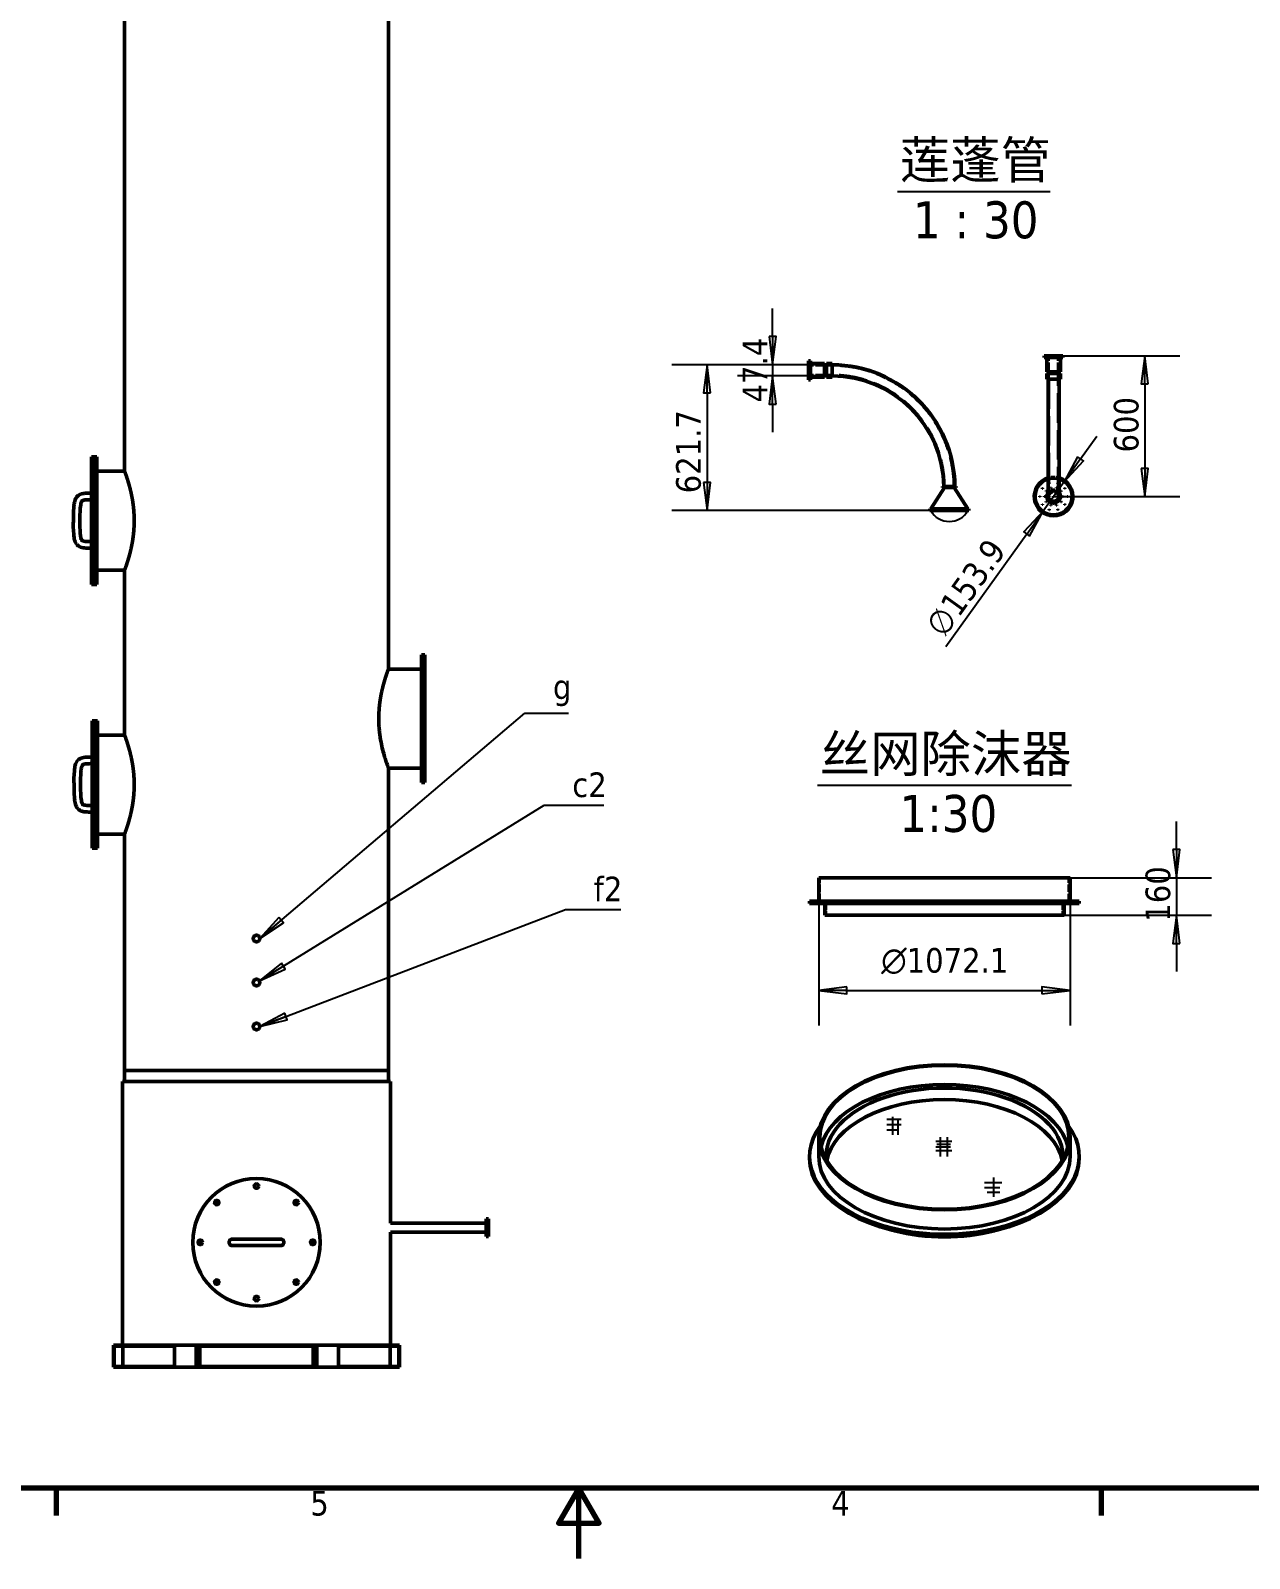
# Model space of a CAD drawing. Header units: millimetres. Extents: x 0 to 19008, y 0 to 13560.
# Drawn here: x 7011 to 12555, y 0 to 6948 of the extents above; entities that cross this region are included whole.
import ezdxf

# ---------------------------------------------------------------- set-up
doc = ezdxf.new("R2010")
doc.units = ezdxf.units.MM
doc.header["$LTSCALE"] = 32
doc.linetypes.add('DASHED', pattern=[0.2067, 0.1654, -0.0413])
for name, color, linetype, lineweight in [('可见 (ISO)', 7, 'Continuous', 50), ('图框 (ISO)', 7, 'Continuous', 70), ('尺寸 (ISO)', 7, 'Continuous', 25), ('符号 (ISO)', 7, 'Continuous', 25), ('草图几何图元 (ISO)', 7, 'Continuous', 25), ('隐藏 (ISO)', 7, 'DASHED', 35)]:
    doc.layers.add(name, color=color, linetype=linetype, lineweight=lineweight)
doc.styles.add('标签文本 (ISO)', font='TAHOMA.TTF')
doc.styles.add('注释文本 (ISO)', font='TAHOMA.TTF')
doc.dimstyles.new('默认 (GB)', dxfattribs={"dimscale": 32, "dimtxt": 3.5, "dimasz": 4, "dimexe": 5, "dimexo": 0, "dimgap": 0.75, "dimtad": 1, "dimrnd": 1e-08, "dimdsep": 46, "dimtxsty": '注释文本 (ISO)', "dimblk": 'Filled-1', "dimcen": 0.09, "dimdle": 10, "dimclrd": 256, "dimclre": 256, "dimclrt": 256, "dimaunit": 1, "dimadec": 3, "dimazin": 2, "dimtfac": 1, "dimtmove": 0, "dimatfit": 3, "dimldrblk": 'Filled-1', "dimfxl": 1, "dimtolj": 1, "dimtzin": 0, "dimlwd": -1, "dimlwe": -1, "dimarcsym": 0})
doc.dimstyles.new('默认 - 类型 1 (GB)$7', dxfattribs={"dimscale": 32, "dimtxt": 3.5, "dimasz": 4, "dimexe": 5, "dimexo": 0, "dimgap": 0.75, "dimtad": 1, "dimrnd": 1e-08, "dimdsep": 46, "dimtxsty": '注释文本 (ISO)', "dimblk": 'Filled-1', "dimcen": 0.09, "dimdle": 10, "dimclrd": 256, "dimclre": 256, "dimclrt": 256, "dimaunit": 1, "dimadec": 3, "dimazin": 2, "dimtfac": 1, "dimtmove": 0, "dimatfit": 3, "dimldrblk": 'Filled-1', "dimfxl": 1, "dimtolj": 1, "dimtzin": 0, "dimlwd": -1, "dimlwe": -1, "dimarcsym": 0})

# ---------------------------------------------------------------- blocks, each defined once
blk = doc.blocks.new('图框 默认图框')
at = {"layer": '图框 (ISO)'}
for p, q in [((222.75, 10), (222.75, 6.1)), ((371.25, 10), (371.25, 6.1))]:
    blk.add_line(p, q, dxfattribs=at)
at = {"layer": '图框 (ISO)', "flags": 128}
for points in [[(10, 10), (10, 410), (584, 410), (584, 10), (10, 10)], [(297, 0), (297, 10), (294.11, 5), (299.89, 5), (297, 10)]]:
    blk.add_lwpolyline(points, dxfattribs=at)
at = {"layer": '图框 (ISO)', "char_height": 3.5, "attachment_point": 7, "style": '注释文本 (ISO)'}
for s, insert in [('5', (258.85, 6.03)), ('4', (332.9, 6.1))]:
    blk.add_mtext(s, dxfattribs=dict(at, insert=insert))
blk = doc.blocks.new('Filled-1')
at = {"color": 0}
for p, q in [((0, 0), (-1, 0.125)), ((-1, 0.125), (-1, -0.125)), ((-1, 0), (0, 0)), ((-1, -0.125), (0, 0))]:
    blk.add_line(p, q, dxfattribs=at)
at = {"color": 0, "flags": 128}
blk.add_lwpolyline([(-1, -0.125), (0, 0), (-1, 0.125), (-1, -0.125)], dxfattribs=at)
at = {"color": 0}
blk.add_solid([(-1, -0.125), (0, 0), (-1, 0.125), (-1, -0.125)], dxfattribs=at)
blk = doc.blocks.new('*D30')
at = {"layer": 'Defpoints', "color": 0, "transparency": 16777216}
for p in [(10622.6, 5428.1), (10385.8, 5377.5), (10622.6, 5377.5)]:
    blk.add_point(p, dxfattribs=at)
at = {"layer": '尺寸 (ISO)', "transparency": 16777216}
for p, q in [((10385.8, 5556.1), (10385.8, 5684.1)), ((10622.6, 5428.1), (10225.8, 5428.1)), ((10385.8, 5428.1), (10385.8, 5377.5)), ((10622.6, 5377.5), (10225.8, 5377.5)), ((10385.8, 5249.5), (10385.8, 5121.5))]:
    blk.add_line(p, q, dxfattribs=at)
at = {"layer": '尺寸 (ISO)', "transparency": 16777216, "xscale": 128, "yscale": 128, "zscale": 128}
for p, rotation in [((10385.8, 5428.1), 270), ((10385.8, 5377.5), 90)]:
    blk.add_blockref('Filled-1', p, dxfattribs=dict(at, rotation=rotation))
at = {"layer": '尺寸 (ISO)', "transparency": 16777216, "insert": (10249.8, 5256.8), "char_height": 112, "attachment_point": 1, "rotation": 90, "style": '注释文本 (ISO)'}
blk.add_mtext('\\A1;47.4', dxfattribs=at)
blk = doc.blocks.new('*D31')
at = {"layer": 'Defpoints', "color": 0, "transparency": 16777216}
for p in [(10622.6, 5428.1), (10087.7, 4764.9), (11102, 4764.9)]:
    blk.add_point(p, dxfattribs=at)
at = {"layer": '尺寸 (ISO)', "transparency": 16777216}
for p, q in [((10622.6, 5428.1), (9927.7, 5428.1)), ((10087.7, 5300.1), (10087.7, 4892.9)), ((11102, 4764.9), (9927.7, 4764.9))]:
    blk.add_line(p, q, dxfattribs=at)
at = {"layer": '尺寸 (ISO)', "transparency": 16777216, "xscale": 128, "yscale": 128, "zscale": 128}
for p, rotation in [((10087.7, 5428.1), 90), ((10087.7, 4764.9), 270)]:
    blk.add_blockref('Filled-1', p, dxfattribs=dict(at, rotation=rotation))
at = {"layer": '尺寸 (ISO)', "transparency": 16777216, "insert": (9947.1, 4843.6), "char_height": 112, "attachment_point": 1, "rotation": 90, "style": '注释文本 (ISO)'}
blk.add_mtext('\\A1;621.7', dxfattribs=at)
blk = doc.blocks.new('*D32')
at = {"layer": 'Defpoints', "color": 0, "transparency": 16777216}
for p in [(11712, 4896), (11616.4, 4762.5)]:
    blk.add_point(p, dxfattribs=at)
at = {"layer": '尺寸 (ISO)', "transparency": 16777216}
for p, q in [((11786.5, 5000), (11861, 5104.1)), ((11712, 4896), (11616.4, 4762.5)), ((11541.9, 4658.4), (11174.6, 4145.4))]:
    blk.add_line(p, q, dxfattribs=at)
at = {"layer": '尺寸 (ISO)', "transparency": 16777216, "xscale": 128, "yscale": 128, "zscale": 128}
for p, rotation in [((11712, 4896), 234.3976480077979), ((11616.4, 4762.5), 54.39764800779791)]:
    blk.add_blockref('Filled-1', p, dxfattribs=dict(at, rotation=rotation))
at = {"layer": '尺寸 (ISO)', "transparency": 16777216, "insert": (11074.2, 4246.8), "char_height": 112, "attachment_point": 1, "rotation": 54.39765, "style": '注释文本 (ISO)'}
blk.add_mtext('\\A1;∅153.9', dxfattribs=at)
blk = doc.blocks.new('*D33')
at = {"layer": 'Defpoints', "color": 0, "transparency": 16777216}
for p in [(11706.9, 5469.2), (11664.2, 4829.2), (12078.8, 4829.2)]:
    blk.add_point(p, dxfattribs=at)
at = {"layer": '尺寸 (ISO)', "transparency": 16777216}
for p, q in [((11706.9, 5469.2), (12238.8, 5469.2)), ((12078.8, 5341.2), (12078.8, 4957.2)), ((11664.2, 4829.2), (12238.8, 4829.2))]:
    blk.add_line(p, q, dxfattribs=at)
at = {"layer": '尺寸 (ISO)', "transparency": 16777216, "xscale": 128, "yscale": 128, "zscale": 128}
for p, rotation in [((12078.8, 5469.2), 90), ((12078.8, 4829.2), 270)]:
    blk.add_blockref('Filled-1', p, dxfattribs=dict(at, rotation=rotation))
at = {"layer": '尺寸 (ISO)', "transparency": 16777216, "insert": (11938.2, 5029.4), "char_height": 112, "attachment_point": 1, "rotation": 90, "style": '注释文本 (ISO)'}
blk.add_mtext('\\A1;600', dxfattribs=at)
blk = doc.blocks.new('*D34')
at = {"layer": 'Defpoints', "color": 0, "transparency": 16777216}
for p in [(10595.9, 3095.4), (11739.4, 3095.4), (11739.4, 2583.4)]:
    blk.add_point(p, dxfattribs=at)
at = {"layer": '尺寸 (ISO)', "transparency": 16777216}
for p, q in [((10595.9, 3095.4), (10595.9, 2423.4)), ((11739.4, 3095.4), (11739.4, 2423.4)), ((10723.9, 2583.4), (11611.4, 2583.4))]:
    blk.add_line(p, q, dxfattribs=at)
at = {"layer": '尺寸 (ISO)', "transparency": 16777216, "xscale": 128, "yscale": 128, "zscale": 128, "rotation": 180}
blk.add_blockref('Filled-1', (10595.9, 2583.4), dxfattribs=at)
at = {"layer": '尺寸 (ISO)', "transparency": 16777216, "xscale": 128, "yscale": 128, "zscale": 128}
blk.add_blockref('Filled-1', (11739.4, 2583.4), dxfattribs=at)
at = {"layer": '尺寸 (ISO)', "transparency": 16777216, "insert": (10879.9, 2775.9), "char_height": 112, "attachment_point": 1, "style": '注释文本 (ISO)'}
blk.add_mtext('\\A1;{\\fAIGDT|b0|i0;\\H112.0000;\\ln}\\fTahoma|b0|i0;\\H112.0000;1072.1', dxfattribs=at)
blk = doc.blocks.new('*D35')
at = {"layer": 'Defpoints', "color": 0, "transparency": 16777216}
for p in [(11739.4, 3095.4), (11711.7, 2924.7), (12223, 2924.7)]:
    blk.add_point(p, dxfattribs=at)
at = {"layer": '尺寸 (ISO)', "transparency": 16777216}
for p, q in [((12223, 3223.4), (12223, 3351.4)), ((11739.4, 3095.4), (12383, 3095.4)), ((12223, 3095.4), (12223, 2924.7)), ((11711.7, 2924.7), (12383, 2924.7)), ((12223, 2796.7), (12223, 2668.7))]:
    blk.add_line(p, q, dxfattribs=at)
at = {"layer": '尺寸 (ISO)', "transparency": 16777216, "xscale": 128, "yscale": 128, "zscale": 128}
for p, rotation in [((12223, 3095.4), 270), ((12223, 2924.7), 90)]:
    blk.add_blockref('Filled-1', p, dxfattribs=dict(at, rotation=rotation))
at = {"layer": '尺寸 (ISO)', "transparency": 16777216, "insert": (12082.4, 2895.5), "char_height": 112, "attachment_point": 1, "rotation": 90, "style": '注释文本 (ISO)'}
blk.add_mtext('\\A1;160', dxfattribs=at)

msp = doc.modelspace()

# ---------------------------------------------------------------- linework, layer by layer
at = {"layer": '可见 (ISO)'}
for p, q in [((8638.4967, 11095.5543), (8638.4967, 4044.2543)), ((7438.4967, 10284.2543), (7438.4967, 4944.2543)), ((10550.026, 5360.1452), (10550.026, 5445.4785)), ((10550.026, 5445.4785), (10558.5594, 5445.4785)), ((10558.5594, 5360.1452), (10558.5594, 5445.4785)), ((10622.5594, 5433.7452), (10558.5594, 5433.7452)), ((10622.5594, 5371.8785), (10622.5594, 5433.7452)), ((10631.0927, 5428.0919), (10622.5594, 5428.0919)), ((10631.0927, 5433.7452), (10631.0927, 5371.8785)), ((10656.6927, 5433.7452), (10631.0927, 5433.7452)), ((10656.6927, 5371.8785), (10656.6927, 5433.7452)), ((11621.5339, 5469.2119), (11706.8673, 5469.2119)), ((11621.5339, 5469.2119), (11621.5339, 5460.6785)), ((11621.5339, 5460.6785), (11706.8673, 5460.6785)), ((11633.2673, 5396.6785), (11633.2673, 5460.6785)), ((11695.1339, 5396.6785), (11695.1339, 5460.6785)), ((11706.8673, 5469.2119), (11706.8673, 5460.6785)), ((10550.026, 5360.1452), (10558.5594, 5360.1452)), ((10622.5594, 5371.8785), (10558.5594, 5371.8785)), ((10631.0927, 5377.5319), (10622.5594, 5377.5319)), ((10656.6927, 5371.8785), (10631.0927, 5371.8785)), ((11633.2673, 5396.6785), (11695.1339, 5396.6785)), ((11695.1339, 5388.1452), (11633.2673, 5388.1452)), ((11633.2673, 5362.5452), (11633.2673, 5388.1452)), ((11633.2673, 5362.5452), (11695.1339, 5362.5452)), ((11638.9206, 5388.1452), (11638.9206, 5396.6785)), ((11638.9206, 5362.5452), (11638.9206, 4829.2385)), ((11689.4806, 5388.1452), (11689.4806, 5396.6785)), ((11689.4806, 4829.2385), (11689.4806, 5362.5452)), ((11695.1339, 5362.5452), (11695.1339, 5388.1452)), ((7287.3859, 5009.2543), (7287.3859, 4429.2543)), ((7297.3859, 5009.2543), (7287.3859, 5009.2543)), ((7297.3859, 4429.2543), (7297.3859, 5009.2543)), ((7297.3859, 4429.2543), (7297.3859, 5009.2543)), ((7297.3859, 5009.2543), (7312.3859, 5009.2543)), ((7312.3859, 4429.2543), (7312.3859, 5009.2543)), ((7438.4967, 4944.2543), (7312.3859, 4944.2543)), ((11168.6927, 4869.4785), (11105.9727, 4773.4785)), ((11220.9594, 4874.8119), (11159.0927, 4874.8119)), ((11159.0927, 4869.4785), (11159.0927, 4874.8119)), ((11220.9594, 4869.4785), (11159.0927, 4869.4785)), ((11211.3594, 4869.4785), (11274.0794, 4773.4785)), ((11220.9594, 4869.4785), (11220.9594, 4874.8119)), ((11102.026, 4773.4785), (11278.026, 4773.4785)), ((11102.026, 4773.4785), (11102.026, 4764.9452)), ((11102.026, 4764.9452), (11278.026, 4764.9452)), ((11278.026, 4773.4785), (11278.026, 4764.9452)), ((7438.4967, 4494.2543), (7312.3859, 4494.2543)), ((7438.4967, 4494.2543), (7438.4967, 3744.2543)), ((7297.3859, 4429.2543), (7287.3859, 4429.2543)), ((7297.3859, 4429.2543), (7312.3859, 4429.2543)), ((8788.5016, 4109.2543), (8788.5016, 3529.2543)), ((8803.5016, 4109.2543), (8788.5016, 4109.2543)), ((8803.5016, 4109.2543), (8803.5016, 3529.2543)), ((8638.4967, 4044.2543), (8788.5016, 4044.2543)), ((7290.3859, 3809.2543), (7290.3859, 3229.2543)), ((7300.3859, 3809.2543), (7290.3859, 3809.2543)), ((7300.3859, 3229.2543), (7300.3859, 3809.2543)), ((7300.3859, 3229.2543), (7300.3859, 3809.2543)), ((7300.3859, 3809.2543), (7315.3859, 3809.2543)), ((7315.3859, 3229.2543), (7315.3859, 3809.2543)), ((7438.4967, 3744.2543), (7315.3859, 3744.2543)), ((8638.4967, 3594.2543), (8638.4967, 2219.2543)), ((8638.4967, 3594.2543), (8788.5016, 3594.2543)), ((8803.5016, 3529.2543), (8788.5016, 3529.2543)), ((7438.4967, 3294.2543), (7315.3859, 3294.2543)), ((7438.4967, 3294.2543), (7438.4967, 2219.2543)), ((7300.3859, 3229.2543), (7290.3859, 3229.2543)), ((7300.3859, 3229.2543), (7315.3859, 3229.2543)), ((11739.4413, 3095.3917), (10595.8695, 3095.3917)), ((10595.8695, 2988.725), (10595.8695, 3095.3917)), ((11739.4413, 2988.725), (11739.4413, 3095.3917)), ((11780.9887, 2988.725), (10554.3221, 2988.725)), ((10554.3221, 2978.0583), (10554.3221, 2988.725)), ((11780.9887, 2978.0583), (11780.9887, 2988.725)), ((10554.3221, 2978.0583), (11780.9887, 2978.0583)), ((10623.6554, 2924.725), (10623.6554, 2978.0583)), ((10623.6554, 2924.725), (11711.6554, 2924.725)), ((11711.6554, 2924.725), (11711.6554, 2978.0583)), ((8648.4967, 2169.2543), (7428.4967, 2169.2543)), ((7428.4967, 969.2543), (7428.4967, 2169.2543)), ((7438.4967, 2219.2543), (8638.4967, 2219.2543)), ((7438.4967, 2219.2543), (7438.4967, 2169.2543)), ((7438.4967, 2219.2543), (8638.4967, 2219.2543)), ((8638.4967, 2219.2543), (8638.4967, 2169.2543)), ((8648.4967, 1524.4714), (8648.4967, 2169.2543)), ((10595.8695, 1828.1348), (10595.8695, 1915.2278)), ((11739.4413, 1828.1348), (11739.4413, 1915.2278)), ((10554.3221, 1819.4255), (10554.3221, 1828.1348)), ((11780.9887, 1819.4255), (11780.9887, 1828.1348)), ((9083.424, 1544.4736), (9083.3078, 1464.4737)), ((9083.424, 1544.4736), (9093.424, 1544.4591)), ((9093.3078, 1464.4592), (9093.424, 1544.4591)), ((8648.4896, 1484.4716), (9083.3368, 1484.4716)), ((8648.4967, 1524.4714), (9083.395, 1524.4714)), ((8648.4967, 969.2543), (8648.4967, 1484.2543)), ((9083.3078, 1464.4737), (9093.3078, 1464.4592)), ((8148.4967, 1452.4081), (7928.4967, 1452.4081)), ((8148.4967, 1422.4081), (7928.4967, 1422.4081)), ((7388.4967, 869.2543), (7388.4967, 969.2543)), ((8688.4967, 969.2543), (7388.4967, 969.2543)), ((7390.9701, 965.5043), (7390.9701, 872.9543)), ((7390.9701, 965.5043), (7665.672, 965.5043)), ((7430.8179, 965.5043), (7430.8179, 872.9543)), ((7665.672, 965.5043), (7665.672, 872.9543)), ((7763.7948, 965.5043), (7763.7948, 872.9543)), ((7763.7948, 965.5043), (8313.1986, 965.5043)), ((7780.6995, 965.5043), (7780.6995, 872.9543)), ((8296.2938, 872.9543), (8296.2938, 965.5043)), ((8313.1986, 965.5043), (8313.1986, 872.9543)), ((8411.3214, 965.5043), (8411.3214, 872.9543)), ((8411.3214, 965.5043), (8686.0232, 965.5043)), ((8646.1754, 872.9543), (8646.1754, 965.5043)), ((8686.0232, 965.5043), (8686.0232, 872.9543)), ((8688.4967, 869.2543), (8688.4967, 969.2543)), ((7388.4967, 869.2543), (8688.4967, 869.2543)), ((7665.672, 872.9543), (7390.9701, 872.9543)), ((8313.1986, 872.9543), (7763.7948, 872.9543)), ((8686.0232, 872.9543), (8411.3214, 872.9543))]:
    msp.add_line(p, q, dxfattribs=at)
for centre, radius in [((8038.4967, 1437.4081), 290), ((8038.4967, 1693.0581), 10), ((7857.7248, 1618.1799), 10), ((8219.2685, 1618.1799), 10), ((7782.8467, 1437.4081), 10), ((8294.1467, 1437.4081), 10), ((7857.7248, 1256.6362), 10), ((8219.2685, 1256.6362), 10), ((8038.4967, 1181.7581), 10)]:
    msp.add_circle(centre, radius, dxfattribs=at)
for centre, radius, start, end in [((10656.6927, 4869.4785), 558.6133, 0.54703695, 90), ((10656.6927, 4869.4785), 508.0533, 0.60147839, 90), ((11664.2006, 4829.2119), 88, 106.69474843, 73.30525157), ((11664.2006, 4829.2119), 84.0533, 107.50334158, 72.49665842), ((11664.2006, 4829.2119), 84.0533, 107.50334158, 72.49665842), ((11664.2006, 4829.2119), 30.9333, 144.80959108, 35.19040892), ((11664.2006, 4829.2119), 25.28, 179.96978071, 0.03021929)]:
    msp.add_arc(centre, radius, start, end, dxfattribs=at)
for major_axis in [(-571.7859, 0), (-566.4525, 0)]:
    msp.add_ellipse((11167.6554, 1915.2278), major_axis=major_axis, ratio=0.577350269, dxfattribs=at)
for centre, major_axis, start_param, end_param in [((11167.6554, 1828.1348), (566.4525, 0), 0.133549397, 3.008043256), ((11167.6554, 1828.1348), (538.6667, 0), 6.234240136, 9.473723132), ((11167.6554, 1775.879), (-538.6667, 0), 3.247733936, 6.177044025), ((11167.6554, 1828.1348), (-613.3333, 0), 5.883563749, 9.824399519), ((11167.6554, 1819.4255), (613.3333, 0), 3.141592654, 6.283185307), ((11167.6554, 1828.1348), (571.7859, 0), 3.141592654, 6.283185307), ((11167.6554, 1775.879), (-544, 0), 1.139665035, 2.001927619)]:
    msp.add_ellipse(centre, major_axis=major_axis, ratio=0.577350269, start_param=start_param, end_param=end_param, dxfattribs=at)
for points, knots in [([(7438.4967, 4944.2543), (7438.4967, 4944.2543), (7438.6248, 4943.9133), (7439.1516, 4942.5029), (7439.5503, 4941.4335), (7440.6132, 4938.552), (7441.2774, 4936.7398), (7442.8484, 4932.3881), (7443.755, 4929.8486), (7446.779, 4921.2045), (7449.2091, 4914.0511), (7454.4471, 4897.5796), (7457.2504, 4888.2601), (7462.7014, 4868.4389), (7465.5463, 4857.2363), (7470.9342, 4832.8066), (7473.4717, 4819.5792), (7476.6602, 4798.8278), (7477.6219, 4791.754), (7479.2947, 4777.4142), (7480.0056, 4770.1482), (7481.1459, 4755.5552), (7481.5753, 4748.2273), (7482.1433, 4733.6478), (7482.2818, 4726.3961), (7482.2818, 4712.1124), (7482.1433, 4704.8608), (7481.5753, 4690.2813), (7481.1459, 4682.9534), (7480.0056, 4668.3604), (7479.2947, 4661.0943), (7477.6219, 4646.7545), (7476.6602, 4639.6808), (7473.4717, 4618.9293), (7470.9342, 4605.702), (7465.5463, 4581.2722), (7462.7014, 4570.0697), (7457.2504, 4550.2484), (7454.4471, 4540.929), (7449.2091, 4524.4574), (7446.779, 4517.304), (7443.755, 4508.6599), (7442.8484, 4506.1204), (7441.2774, 4501.7687), (7440.6132, 4499.9565), (7439.5503, 4497.075), (7439.1516, 4496.0056), (7438.6248, 4494.5952), (7438.4967, 4494.2543), (7438.4967, 4494.2543)], [34.267903706, 34.267903706, 34.267903706, 34.267903706, 36.408827333, 36.408827333, 38.549750961, 38.549750961, 40.690674588, 40.690674588, 42.831598216, 42.831598216, 47.113445471, 47.113445471, 51.395292726, 51.395292726, 55.680421397, 55.680421397, 59.965550069, 59.965550069, 62.108114404, 62.108114404, 64.25067874, 64.25067874, 66.393243076, 66.393243076, 68.535807411, 68.535807411, 70.678371747, 70.678371747, 72.820936083, 72.820936083, 74.963500418, 74.963500418, 77.106064754, 77.106064754, 81.391193425, 81.391193425, 85.676322097, 85.676322097, 89.958169352, 89.958169352, 94.240016607, 94.240016607, 96.380940234, 96.380940234, 98.521863862, 98.521863862, 100.662787489, 100.662787489, 102.803711116, 102.803711116, 102.803711117, 102.803711117]), ([(7287.3859, 4594.2543), (7277.7624, 4594.2543), (7269.4896, 4594.2533), (7253.1304, 4595.2366), (7245.2555, 4596.3709), (7233.1153, 4601.1575), (7228.5986, 4603.8908), (7221.706, 4610.22), (7219.1219, 4613.5389), (7214.4798, 4621.3837), (7212.6753, 4625.9903), (7208.9071, 4638.868), (7207.7276, 4647.4779), (7204.7459, 4680.6766), (7205.4523, 4701.2703), (7205.4536, 4734.8705), (7205.0367, 4755.074), (7207.5295, 4784.7877), (7208.2001, 4790.7694), (7210.5043, 4804.2591), (7212.2959, 4811.667), (7216.934, 4821.2193), (7218.3786, 4823.683), (7222.7564, 4829.5915), (7226.1153, 4832.8534), (7233.4944, 4837.7104), (7237.3565, 4839.4328), (7246.8232, 4842.3358), (7252.5589, 4843.1726), (7267.0244, 4844.2582), (7276.2035, 4844.2543), (7287.3859, 4844.2543)], [1, 1, 1, 1, 1.05, 1.05, 1.10948467, 1.10948467, 1.148681531, 1.148681531, 1.181252432, 1.181252432, 1.22201976, 1.22201976, 1.292638422, 1.292638422, 1.492638422, 1.492638422, 1.692638422, 1.692638422, 1.742638422, 1.742638422, 1.808694583, 1.808694583, 1.832279068, 1.832279068, 1.868192812, 1.868192812, 1.900445448, 1.900445448, 1.944002684, 1.944002684, 2, 2, 2, 2]), ([(7287.3859, 4624.2543), (7277.7624, 4624.2543), (7269.9471, 4624.28), (7256.5275, 4625.0866), (7251.7416, 4626.0612), (7247.0961, 4627.8928), (7246.0529, 4628.5926), (7244.3538, 4630.1527), (7243.6382, 4631.017), (7241.9278, 4633.9076), (7240.9492, 4636.1885), (7238.5984, 4644.222), (7237.5109, 4651.2344), (7234.8985, 4680.3218), (7235.4523, 4701.284), (7235.4536, 4734.8546), (7235.1307, 4754.9386), (7237.8235, 4787.0361), (7239.456, 4797.1952), (7242.2876, 4804.841), (7242.9627, 4806.2195), (7244.4474, 4808.6194), (7245.1562, 4809.3697), (7246.7834, 4810.5885), (7247.691, 4811.1129), (7251.0548, 4812.3328), (7253.8664, 4812.9865), (7264.4553, 4814.1648), (7274.1615, 4814.2543), (7287.3859, 4814.2543)], [1, 1, 1, 1, 1.05, 1.05, 1.10948467, 1.10948467, 1.148681531, 1.148681531, 1.181252432, 1.181252432, 1.22201976, 1.22201976, 1.292638422, 1.292638422, 1.492638422, 1.492638422, 1.692638422, 1.692638422, 1.792638422, 1.792638422, 1.822431204, 1.822431204, 1.862122804, 1.862122804, 1.893896869, 1.893896869, 1.933776849, 1.933776849, 2, 2, 2, 2]), ([(8594.7116, 3819.2543), (8594.7116, 3826.3961), (8594.8501, 3833.6478), (8595.418, 3848.2273), (8595.8474, 3855.5552), (8596.9878, 3870.1482), (8597.6987, 3877.4142), (8599.3714, 3891.754), (8600.3332, 3898.8278), (8603.5217, 3919.5792), (8606.0592, 3932.8066), (8611.447, 3957.2363), (8614.2919, 3968.4389), (8619.743, 3988.2601), (8622.5463, 3997.5796), (8627.7843, 4014.0511), (8630.2143, 4021.2045), (8633.2384, 4029.8486), (8634.145, 4032.3881), (8635.7159, 4036.7398), (8636.3802, 4038.552), (8637.4431, 4041.4335), (8637.8418, 4042.5029), (8638.3686, 4043.9133), (8638.4967, 4044.2543), (8638.4967, 4044.2543)], [0, 0, 0, 0, 2.142564336, 2.142564336, 4.285128671, 4.285128671, 6.427693007, 6.427693007, 8.570257343, 8.570257343, 12.855386014, 12.855386014, 17.140514685, 17.140514685, 21.42236194, 21.42236194, 25.704209196, 25.704209196, 27.845132823, 27.845132823, 29.986056451, 29.986056451, 32.126980078, 32.126980078, 34.267903705, 34.267903705, 34.267903706, 34.267903706]), ([(8638.4967, 3594.2543), (8638.4967, 3594.2543), (8638.3686, 3594.5952), (8637.8418, 3596.0056), (8637.4431, 3597.075), (8636.3802, 3599.9565), (8635.7159, 3601.7687), (8634.145, 3606.1204), (8633.2384, 3608.6599), (8630.2143, 3617.304), (8627.7843, 3624.4574), (8622.5463, 3640.929), (8619.743, 3650.2484), (8614.2919, 3670.0697), (8611.447, 3681.2722), (8606.0592, 3705.702), (8603.5217, 3718.9293), (8600.3332, 3739.6808), (8599.3714, 3746.7545), (8597.6987, 3761.0943), (8596.9878, 3768.3604), (8595.8474, 3782.9534), (8595.418, 3790.2813), (8594.8501, 3804.8608), (8594.7116, 3812.1124), (8594.7116, 3819.2543)], [102.803711117, 102.803711117, 102.803711117, 102.803711117, 104.944634745, 104.944634745, 107.085558372, 107.085558372, 109.226482, 109.226482, 111.367405627, 111.367405627, 115.649252882, 115.649252882, 119.931100137, 119.931100137, 124.216228809, 124.216228809, 128.50135748, 128.50135748, 130.643921816, 130.643921816, 132.786486151, 132.786486151, 134.929050487, 134.929050487, 137.071614823, 137.071614823, 137.071614823, 137.071614823]), ([(7438.4967, 3744.2543), (7438.4967, 3744.2543), (7438.6248, 3743.9133), (7439.1516, 3742.5029), (7439.5503, 3741.4335), (7440.6132, 3738.552), (7441.2774, 3736.7398), (7442.8484, 3732.3881), (7443.755, 3729.8486), (7446.779, 3721.2045), (7449.2091, 3714.0511), (7454.4471, 3697.5796), (7457.2504, 3688.2601), (7462.7014, 3668.4389), (7465.5463, 3657.2363), (7470.9342, 3632.8066), (7473.4717, 3619.5792), (7476.6602, 3598.8278), (7477.6219, 3591.754), (7479.2947, 3577.4142), (7480.0056, 3570.1482), (7481.1459, 3555.5552), (7481.5753, 3548.2273), (7482.1433, 3533.6478), (7482.2818, 3526.3961), (7482.2818, 3512.1124), (7482.1433, 3504.8608), (7481.5753, 3490.2813), (7481.1459, 3482.9534), (7480.0056, 3468.3604), (7479.2947, 3461.0943), (7477.6219, 3446.7545), (7476.6602, 3439.6808), (7473.4717, 3418.9293), (7470.9342, 3405.702), (7465.5463, 3381.2722), (7462.7014, 3370.0697), (7457.2504, 3350.2484), (7454.4471, 3340.929), (7449.2091, 3324.4574), (7446.779, 3317.304), (7443.755, 3308.6599), (7442.8484, 3306.1204), (7441.2774, 3301.7687), (7440.6132, 3299.9565), (7439.5503, 3297.075), (7439.1516, 3296.0056), (7438.6248, 3294.5952), (7438.4967, 3294.2543), (7438.4967, 3294.2543)], [34.267903706, 34.267903706, 34.267903706, 34.267903706, 36.408827333, 36.408827333, 38.549750961, 38.549750961, 40.690674588, 40.690674588, 42.831598216, 42.831598216, 47.113445471, 47.113445471, 51.395292726, 51.395292726, 55.680421397, 55.680421397, 59.965550069, 59.965550069, 62.108114404, 62.108114404, 64.25067874, 64.25067874, 66.393243076, 66.393243076, 68.535807411, 68.535807411, 70.678371747, 70.678371747, 72.820936083, 72.820936083, 74.963500418, 74.963500418, 77.106064754, 77.106064754, 81.391193425, 81.391193425, 85.676322097, 85.676322097, 89.958169352, 89.958169352, 94.240016607, 94.240016607, 96.380940234, 96.380940234, 98.521863862, 98.521863862, 100.662787489, 100.662787489, 102.803711116, 102.803711116, 102.803711117, 102.803711117]), ([(7290.3859, 3644.2543), (7280.7624, 3644.2543), (7272.4896, 3644.2552), (7256.1304, 3643.2719), (7248.2555, 3642.1377), (7236.1153, 3637.3511), (7231.5986, 3634.6177), (7224.706, 3628.2886), (7222.1219, 3624.9696), (7217.4798, 3617.1248), (7215.6753, 3612.5183), (7211.9071, 3599.6405), (7210.7276, 3591.0306), (7207.7459, 3557.8319), (7208.4523, 3537.2382), (7208.4536, 3503.6381), (7208.0367, 3483.4345), (7210.5295, 3453.7209), (7211.2001, 3447.7391), (7213.5043, 3434.2495), (7215.2959, 3426.8416), (7219.934, 3417.2892), (7221.3786, 3414.8255), (7225.7564, 3408.917), (7229.1153, 3405.6551), (7236.4944, 3400.7982), (7240.3565, 3399.0757), (7249.8232, 3396.1727), (7255.5589, 3395.3359), (7270.0244, 3394.2503), (7279.2035, 3394.2543), (7290.3859, 3394.2543)], [1, 1, 1, 1, 1.05, 1.05, 1.10948467, 1.10948467, 1.148681531, 1.148681531, 1.181252432, 1.181252432, 1.22201976, 1.22201976, 1.292638422, 1.292638422, 1.492638422, 1.492638422, 1.692638422, 1.692638422, 1.742638422, 1.742638422, 1.808694583, 1.808694583, 1.832279068, 1.832279068, 1.868192812, 1.868192812, 1.900445448, 1.900445448, 1.944002684, 1.944002684, 2, 2, 2, 2]), ([(7290.3859, 3614.2543), (7280.7624, 3614.2543), (7272.9471, 3614.2285), (7259.5275, 3613.422), (7254.7416, 3612.4474), (7250.0961, 3610.6158), (7249.0529, 3609.916), (7247.3538, 3608.3558), (7246.6382, 3607.4915), (7244.9278, 3604.601), (7243.9492, 3602.3201), (7241.5984, 3594.2865), (7240.5109, 3587.2741), (7237.8985, 3558.1868), (7238.4523, 3537.2245), (7238.4536, 3503.6539), (7238.1307, 3483.5699), (7240.8235, 3451.4724), (7242.456, 3441.3134), (7245.2876, 3433.6675), (7245.9627, 3432.289), (7247.4474, 3429.8891), (7248.1562, 3429.1388), (7249.7834, 3427.9201), (7250.691, 3427.3956), (7254.0548, 3426.1757), (7256.8664, 3425.5221), (7267.4553, 3424.3437), (7277.1615, 3424.2543), (7290.3859, 3424.2543)], [1, 1, 1, 1, 1.05, 1.05, 1.10948467, 1.10948467, 1.148681531, 1.148681531, 1.181252432, 1.181252432, 1.22201976, 1.22201976, 1.292638422, 1.292638422, 1.492638422, 1.492638422, 1.692638422, 1.692638422, 1.792638422, 1.792638422, 1.822431204, 1.822431204, 1.862122804, 1.862122804, 1.893896869, 1.893896869, 1.933776849, 1.933776849, 2, 2, 2, 2]), ([(8023.4967, 2819.2543), (8023.4967, 2821.1378), (8023.8731, 2823.1468), (8025.4039, 2826.8425), (8026.5583, 2828.5291), (8029.2218, 2831.1926), (8030.9085, 2832.347), (8034.6042, 2833.8778), (8036.6132, 2834.2543), (8040.3802, 2834.2543), (8042.3892, 2833.8778), (8046.0849, 2832.347), (8047.7715, 2831.1926), (8050.435, 2828.5291), (8051.5894, 2826.8425), (8053.1202, 2823.1468), (8053.4967, 2821.1378), (8053.4967, 2817.3707), (8053.1202, 2815.3617), (8051.5894, 2811.6661), (8050.435, 2809.9794), (8047.7715, 2807.3159), (8046.0849, 2806.1615), (8042.3892, 2804.6307), (8040.3802, 2804.2543), (8036.6132, 2804.2543), (8034.6042, 2804.6307), (8030.9085, 2806.1615), (8029.2218, 2807.3159), (8026.5583, 2809.9794), (8025.4039, 2811.6661), (8023.8731, 2815.3617), (8023.4967, 2817.3707), (8023.4967, 2819.2543)], [0, 0, 0, 0, 0.565055293, 0.565055293, 1.130110587, 1.130110587, 1.695165873, 1.695165873, 2.260221159, 2.260221159, 2.825276445, 2.825276445, 3.390331731, 3.390331731, 3.955387024, 3.955387024, 4.520442318, 4.520442318, 5.085497611, 5.085497611, 5.650552904, 5.650552904, 6.21560819, 6.21560819, 6.780663476, 6.780663476, 7.345718762, 7.345718762, 7.910774048, 7.910774048, 8.475829342, 8.475829342, 9.040884635, 9.040884635, 9.040884635, 9.040884635]), ([(8023.4967, 2619.2543), (8023.4967, 2621.1378), (8023.8731, 2623.1468), (8025.4039, 2626.8425), (8026.5583, 2628.5291), (8029.2218, 2631.1926), (8030.9085, 2632.347), (8034.6042, 2633.8778), (8036.6132, 2634.2543), (8040.3802, 2634.2543), (8042.3892, 2633.8778), (8046.0849, 2632.347), (8047.7715, 2631.1926), (8050.435, 2628.5291), (8051.5894, 2626.8425), (8053.1202, 2623.1468), (8053.4967, 2621.1378), (8053.4967, 2617.3707), (8053.1202, 2615.3617), (8051.5894, 2611.6661), (8050.435, 2609.9794), (8047.7715, 2607.3159), (8046.0849, 2606.1615), (8042.3892, 2604.6307), (8040.3802, 2604.2543), (8036.6132, 2604.2543), (8034.6042, 2604.6307), (8030.9085, 2606.1615), (8029.2218, 2607.3159), (8026.5583, 2609.9794), (8025.4039, 2611.6661), (8023.8731, 2615.3617), (8023.4967, 2617.3707), (8023.4967, 2619.2543)], [0, 0, 0, 0, 0.565055293, 0.565055293, 1.130110587, 1.130110587, 1.695165873, 1.695165873, 2.260221159, 2.260221159, 2.825276445, 2.825276445, 3.390331731, 3.390331731, 3.955387024, 3.955387024, 4.520442318, 4.520442318, 5.085497611, 5.085497611, 5.650552904, 5.650552904, 6.21560819, 6.21560819, 6.780663476, 6.780663476, 7.345718762, 7.345718762, 7.910774048, 7.910774048, 8.475829342, 8.475829342, 9.040884635, 9.040884635, 9.040884635, 9.040884635]), ([(8023.4967, 2419.2543), (8023.4967, 2421.1378), (8023.8731, 2423.1468), (8025.4039, 2426.8425), (8026.5583, 2428.5291), (8029.2218, 2431.1926), (8030.9085, 2432.347), (8034.6042, 2433.8778), (8036.6132, 2434.2543), (8040.3802, 2434.2543), (8042.3892, 2433.8778), (8046.0849, 2432.347), (8047.7715, 2431.1926), (8050.435, 2428.5291), (8051.5894, 2426.8425), (8053.1202, 2423.1468), (8053.4967, 2421.1378), (8053.4967, 2417.3707), (8053.1202, 2415.3617), (8051.5894, 2411.6661), (8050.435, 2409.9794), (8047.7715, 2407.3159), (8046.0849, 2406.1615), (8042.3892, 2404.6307), (8040.3802, 2404.2543), (8036.6132, 2404.2543), (8034.6042, 2404.6307), (8030.9085, 2406.1615), (8029.2218, 2407.3159), (8026.5583, 2409.9794), (8025.4039, 2411.6661), (8023.8731, 2415.3617), (8023.4967, 2417.3707), (8023.4967, 2419.2543)], [0, 0, 0, 0, 0.565055293, 0.565055293, 1.130110587, 1.130110587, 1.695165873, 1.695165873, 2.260221159, 2.260221159, 2.825276445, 2.825276445, 3.390331731, 3.390331731, 3.955387024, 3.955387024, 4.520442318, 4.520442318, 5.085497611, 5.085497611, 5.650552904, 5.650552904, 6.21560819, 6.21560819, 6.780663476, 6.780663476, 7.345718762, 7.345718762, 7.910774048, 7.910774048, 8.475829342, 8.475829342, 9.040884635, 9.040884635, 9.040884635, 9.040884635]), ([(7928.4969, 1422.4092), (7925.7966, 1422.4137), (7923.0982, 1423.1549), (7920.7817, 1424.5442), (7918.4625, 1425.9351), (7916.5316, 1427.9661), (7915.2596, 1430.3526), (7914.1525, 1432.4297), (7913.544, 1434.7704), (7913.4994, 1437.1238), (7913.4605, 1439.172), (7913.8471, 1441.2274), (7914.6274, 1443.1215), (7915.3066, 1444.7702), (7916.2826, 1446.296), (7917.4945, 1447.6038), (7919.5788, 1449.8529), (7922.3686, 1451.4384), (7925.3675, 1452.078), (7926.3952, 1452.2972), (7927.4459, 1452.4066), (7928.4967, 1452.4064)], [-1.570796327, -1.570796327, -1.570796327, -1.570796327, -1.030568322, -1.030568322, -1.030568322, -0.489703688, -0.489703688, -0.489703688, -0.018954889, -0.018954889, -0.018954889, 0.39076765, 0.39076765, 0.39076765, 0.747375166, 0.747375166, 0.747375166, 1.360640784, 1.360640784, 1.360640784, 1.570796327, 1.570796327, 1.570796327, 1.570796327]), ([(8148.4965, 1422.4092), (8151.1967, 1422.4137), (8153.8952, 1423.1549), (8156.2117, 1424.5442), (8158.5309, 1425.9351), (8160.4617, 1427.9661), (8161.7338, 1430.3526), (8162.8409, 1432.4297), (8163.4494, 1434.7704), (8163.494, 1437.1238), (8163.5328, 1439.172), (8163.1462, 1441.2274), (8162.3659, 1443.1215), (8161.6868, 1444.7702), (8160.7108, 1446.296), (8159.4988, 1447.6038), (8157.4146, 1449.8529), (8154.6247, 1451.4384), (8151.6259, 1452.078), (8150.5982, 1452.2972), (8149.5475, 1452.4066), (8148.4967, 1452.4064)], [-1.570796327, -1.570796327, -1.570796327, -1.570796327, -1.030568322, -1.030568322, -1.030568322, -0.489703688, -0.489703688, -0.489703688, -0.018954889, -0.018954889, -0.018954889, 0.39076765, 0.39076765, 0.39076765, 0.747375166, 0.747375166, 0.747375166, 1.360640784, 1.360640784, 1.360640784, 1.570796327, 1.570796327, 1.570796327, 1.570796327])]:
    msp.add_open_spline(points, degree=3, knots=knots, dxfattribs=at)
for points in [[(11638.9206, 4829.2385), (11638.9206, 4829.2341), (11638.9206, 4829.2296), (11638.9206, 4829.2252)], [(11689.4806, 4829.2252), (11689.4806, 4829.2296), (11689.4806, 4829.2341), (11689.4806, 4829.2385)]]:
    msp.add_open_spline(points, degree=3, dxfattribs=at)
at = {"layer": '符号 (ISO)'}
for p, q in [((10954.8983, 6216.0164), (11648.0004, 6216.0164)), ((10590.0704, 3516.5739), (11745.2404, 3516.5739))]:
    msp.add_line(p, q, dxfattribs=at)
at = {"layer": '草图几何图元 (ISO)'}
for p, q in [((10905.1933, 1996.952), (10956.3693, 1996.952)), ((10905.1933, 1973.8483), (10956.3693, 1973.8483)), ((10905.1933, 1949.102), (10956.3693, 1949.102)), ((10930.7813, 2008.3433), (10930.7813, 1926.6053)), ((10956.3693, 1996.952), (10956.3693, 1926.6053)), ((10956.3693, 1996.952), (10971.3678, 1996.952)), ((10956.3693, 1973.8483), (10971.3678, 1973.8483)), ((11128.7462, 1896.9766), (11200.9368, 1896.9766)), ((11132.8264, 1884.2241), (11194.9422, 1884.2241)), ((11148.6609, 1915.2278), (11148.6609, 1828.1348)), ((11181.0222, 1896.9766), (11181.0222, 1915.2278)), ((11181.0222, 1828.1348), (11181.0222, 1896.9766)), ((11128.7462, 1871.6813), (11194.9422, 1871.6813)), ((11128.7462, 1854.658), (11200.9368, 1854.658)), ((11349.3706, 1710.1554), (11429.1419, 1710.1554)), ((11349.3706, 1687.1444), (11419.9375, 1687.1444)), ((11390.7903, 1731.6322), (11390.7903, 1644.1906)), ((11361.6431, 1665.6675), (11419.9375, 1665.6675))]:
    msp.add_line(p, q, dxfattribs=at)
msp.add_arc((11190.026, 4811.3245), 96, 208.88920622, 331.11079378, dxfattribs=at)
at = {"layer": '隐藏 (ISO)', "ltscale": 6.348889}
for p, q in [((10656.6927, 5424.1452), (10550.026, 5424.1452)), ((11642.8673, 5362.5452), (11642.8673, 5469.2119)), ((11685.5339, 5362.5452), (11685.5339, 5469.2119)), ((10656.6927, 5381.4785), (10550.026, 5381.4785)), ((10601.2029, 2988.725), (10601.2029, 3095.3917)), ((11734.108, 2988.725), (11734.108, 3095.3917))]:
    msp.add_line(p, q, dxfattribs=at)
at = {"layer": '隐藏 (ISO)', "ltscale": 25.331339}
for p, q in [((11642.8673, 5362.5452), (11642.8673, 4829.2119)), ((11685.5339, 4829.2119), (11685.5339, 5362.5452))]:
    msp.add_line(p, q, dxfattribs=at)
at = {"layer": '隐藏 (ISO)', "ltscale": 6.749575}
for p, q in [((11169.9669, 4869.4785), (11107.9437, 4774.5452)), ((11210.0852, 4869.4785), (11272.1083, 4774.5452))]:
    msp.add_line(p, q, dxfattribs=at)
at = {"layer": '隐藏 (ISO)', "ltscale": 0.317349}
msp.add_line((11215.306, 4869.4785), (11215.306, 4874.8119), dxfattribs=at)
at = {"layer": '隐藏 (ISO)', "ltscale": 0.507819}
for p, q in [((11105.9727, 4773.4785), (11105.9727, 4764.9452)), ((11274.0794, 4773.4785), (11274.0794, 4764.9452))]:
    msp.add_line(p, q, dxfattribs=at)
at = {"layer": '隐藏 (ISO)', "ltscale": 19.493013}
msp.add_line((11272.1083, 4774.5452), (11107.9437, 4774.5452), dxfattribs=at)
at = {"layer": '隐藏 (ISO)', "ltscale": 0.06339}
for p, q in [((11128.4714, 4774.5452), (11128.4714, 4773.4785)), ((11131.6714, 4774.5452), (11131.6714, 4773.4785)), ((11148.4563, 4774.5452), (11148.4563, 4773.4785)), ((11151.3721, 4774.5452), (11151.3721, 4773.4785)), ((11151.6563, 4774.5452), (11151.6563, 4773.4785)), ((11154.5721, 4774.5452), (11154.5721, 4773.4785)), ((11163.7234, 4774.5452), (11163.7234, 4773.4785)), ((11166.9234, 4774.5452), (11166.9234, 4773.4785)), ((11168.4412, 4774.5452), (11168.4412, 4773.4785)), ((11171.6412, 4774.5452), (11171.6412, 4773.4785)), ((11176.0747, 4774.5452), (11176.0747, 4773.4785)), ((11179.2747, 4774.5452), (11179.2747, 4773.4785)), ((11188.426, 4774.5452), (11188.426, 4773.4785)), ((11191.626, 4774.5452), (11191.626, 4773.4785)), ((11200.7774, 4774.5452), (11200.7774, 4773.4785)), ((11203.9774, 4774.5452), (11203.9774, 4773.4785)), ((11208.4109, 4774.5452), (11208.4109, 4773.4785)), ((11211.6109, 4774.5452), (11211.6109, 4773.4785)), ((11213.1287, 4774.5452), (11213.1287, 4773.4785)), ((11216.3287, 4774.5452), (11216.3287, 4773.4785)), ((11225.48, 4774.5452), (11225.48, 4773.4785)), ((11228.3958, 4774.5452), (11228.3958, 4773.4785)), ((11228.68, 4774.5452), (11228.68, 4773.4785)), ((11231.5958, 4774.5452), (11231.5958, 4773.4785)), ((11248.3806, 4774.5452), (11248.3806, 4773.4785)), ((11251.5806, 4774.5452), (11251.5806, 4773.4785))]:
    msp.add_line(p, q, dxfattribs=at)
at = {"layer": '隐藏 (ISO)', "ltscale": 3.809293}
for p, q in [((10628.9887, 2924.725), (10628.9887, 2988.725)), ((11706.3221, 2924.725), (11706.3221, 2988.725))]:
    msp.add_line(p, q, dxfattribs=at)
at = {"layer": '隐藏 (ISO)', "ltscale": 25.990683}
msp.add_circle((11664.2006, 4829.2119), 82.0823, dxfattribs=at)
at = {"layer": '隐藏 (ISO)', "ltscale": 0.598278}
for centre in [(11613.2002, 4866.2659), (11644.7202, 4889.1665), (11651.2136, 4869.1816), (11677.1875, 4869.1816), (11683.681, 4889.1665), (11715.201, 4866.2659), (11601.1606, 4829.2119), (11622.1739, 4829.2119), (11630.2003, 4853.9145), (11630.2003, 4804.5092), (11643.1873, 4829.2119), (11647.2004, 4841.5632), (11647.2004, 4816.8605), (11657.7071, 4849.1967), (11657.7071, 4809.227), (11664.2006, 4829.2119), (11670.6941, 4849.1967), (11670.6941, 4809.227), (11681.2007, 4841.5632), (11681.2007, 4816.8605), (11685.2139, 4829.2119), (11698.2009, 4853.9145), (11698.2009, 4804.5092), (11706.2273, 4829.2119), (11727.2406, 4829.2119), (11613.2002, 4792.1579), (11644.7202, 4769.2573), (11651.2136, 4789.2421), (11677.1875, 4789.2421), (11683.681, 4769.2573), (11715.201, 4792.1579)]:
    msp.add_circle(centre, 1.6, dxfattribs=at)
at = {"layer": '隐藏 (ISO)', "ltscale": 7.978274}
msp.add_circle((11664.2006, 4829.2119), 21.3333, dxfattribs=at)
msp.add_circle((11664.2006, 4829.2119), 21.3333, dxfattribs=at)
at = {"layer": '隐藏 (ISO)', "ltscale": 7.501764}
msp.add_circle((11664.2006, 4829.2119), 20.0592, dxfattribs=at)
at = {"layer": '隐藏 (ISO)', "ltscale": 26.344593}
msp.add_arc((10656.6927, 4869.4785), 554.6667, 0, 90, dxfattribs=at)
at = {"layer": '隐藏 (ISO)', "ltscale": 24.318085}
msp.add_arc((10656.6927, 4869.4785), 512, 0, 90, dxfattribs=at)
at = {"layer": '隐藏 (ISO)', "ltscale": 0.317354}
msp.add_arc((10656.6927, 4869.4785), 558.6133, 0, 0.54703695, dxfattribs=at)
at = {"layer": '隐藏 (ISO)', "ltscale": 3.05233}
msp.add_arc((11664.2006, 4829.2119), 88, 73.30525157, 106.69474843, dxfattribs=at)
at = {"layer": '隐藏 (ISO)', "ltscale": 3.056644}
msp.add_arc((11664.2006, 4829.2119), 84.0533, 72.49665842, 107.50334158, dxfattribs=at)
msp.add_arc((11664.2006, 4829.2119), 84.0533, 72.49665842, 107.50334158, dxfattribs=at)
at = {"layer": '隐藏 (ISO)', "ltscale": 3.522526}
msp.add_arc((11664.2006, 4829.2119), 30.9333, 35.19040892, 144.80959108, dxfattribs=at)
at = {"layer": '隐藏 (ISO)', "ltscale": 0.317359}
msp.add_open_spline([(11190.0127, 4874.8119), (11190.0174, 4873.8788), (11190.0208, 4872.9457), (11190.0249, 4871.2146), (11190.026, 4870.8559), (11190.026, 4869.4915), (11190.026, 4869.4915), (11190.026, 4869.4785)], degree=3, knots=[-0.8245613867, -0.8245613867, -0.8245613867, -0.8245613867, -0.3800866503, -0.3800866503, 0, 0, 0.0036542765, 0.0036542765, 0.0036542765, 0.0036542765], dxfattribs=at)
at = {"layer": '隐藏 (ISO)', "ltscale": 4.726979}
msp.add_open_spline([(11689.4806, 4829.2385), (11689.4806, 4830.7986), (11689.3267, 4832.5024), (11688.663, 4835.8391), (11688.1532, 4837.4721), (11686.9592, 4840.3547), (11686.165, 4841.8699), (11684.275, 4844.6986), (11683.1791, 4846.0122), (11680.973, 4848.2184), (11679.6595, 4849.3143), (11676.8309, 4851.2043), (11675.3159, 4851.9985), (11672.4335, 4853.1925), (11670.8006, 4853.7023), (11667.4641, 4854.366), (11665.7605, 4854.5199), (11662.6407, 4854.5199), (11660.937, 4854.366), (11657.6006, 4853.7023), (11655.9677, 4853.1925), (11653.0853, 4851.9985), (11651.5702, 4851.2043), (11648.7417, 4849.3143), (11647.4282, 4848.2184), (11645.222, 4846.0122), (11644.1262, 4844.6986), (11642.2361, 4841.8699), (11641.442, 4840.3547), (11640.248, 4837.4721), (11639.7382, 4835.8391), (11639.0745, 4832.5024), (11638.9206, 4830.7986), (11638.9206, 4829.2385)], degree=3, knots=[3.509965704, 3.509965704, 3.509965704, 3.509965704, 3.948730321, 3.948730321, 4.387494937, 4.387494937, 4.826249053, 4.826249053, 5.265003169, 5.265003169, 5.703743158, 5.703743158, 6.142483148, 6.142483148, 6.581210816, 6.581210816, 7.019938485, 7.019938485, 7.458666153, 7.458666153, 7.897393821, 7.897393821, 8.336133811, 8.336133811, 8.7748738, 8.7748738, 9.213627916, 9.213627916, 9.652382032, 9.652382032, 10.091146649, 10.091146649, 10.529911265, 10.529911265, 10.529911265, 10.529911265], dxfattribs=at)

# ---------------------------------------------------------------- block references
at = {"xscale": 32, "yscale": 32, "zscale": 32}
msp.add_blockref('图框 默认图框', (0, 0), dxfattribs=at)

# ---------------------------------------------------------------- texts
at = {"layer": '符号 (ISO)'}
for s, insert, char_height, attachment_point, style in [('莲蓬管', (10964.7096, 6256.8421), 167.99999, 7, '标签文本 (ISO)'), ('1 : 30', (11024.4818, 6000.1113), 167.99999, 7, '标签文本 (ISO)'), ('{\\fTahoma|b0|i0;g}', (9387.1563, 4019.2089), 111.999998, 1, '注释文本 (ISO)'), ('丝网除沫器', (10600.8224, 3557.3996), 167.99999, 7, '标签文本 (ISO)'), ('1:30', (10962.8434, 3300.6688), 167.99999, 7, '标签文本 (ISO)'), ('{\\fTahoma|b0|i0;f2}', (9572.2495, 3100.4198), 111.999998, 1, '注释文本 (ISO)')]:
    msp.add_mtext(s, dxfattribs=dict(at, insert=insert, char_height=char_height, attachment_point=attachment_point, style=style))
at = {"layer": '符号 (ISO)', "insert": (9475.0347, 3574.4126), "char_height": 111.999998, "attachment_point": 1, "line_spacing_factor": 0.25, "style": '注释文本 (ISO)'}
msp.add_mtext('{\\fTahoma|b0|i0;c2\\P}', dxfattribs=at)

# ---------------------------------------------------------------- dimensions: what is measured, and where the dimension line sits
at = {"layer": '尺寸 (ISO)'}
for base, p1, p2, angle, override, picture, middle in [((10385.8336, 5377.5319), (10622.5594, 5428.0919), (10622.5594, 5377.5319), 90, {"dimgap": 0.75, "dimdec": 2, "dimlfac": 0.9375, "dimtol": 0, "dimlim": 0, "dimtp": 0, "dimtm": 0, "dimtdec": 2, "dimtofl": 1, "dimatfit": 1}, '*D30', (10385.8336, 5402.8119)), ((10087.7383, 4764.9452), (10622.5594, 5428.0919), (11102.026, 4764.9452), 90, {"dimgap": 0.75, "dimdec": 2, "dimlfac": 0.9375, "dimtol": 0, "dimlim": 0, "dimtp": 0, "dimtm": 0, "dimtdec": 2, "dimtofl": 0, "dimatfit": 1}, '*D31', (10087.7383, 5029.1273)), ((12078.7837, 4829.2119), (11706.8673, 5469.2119), (11664.2006, 4829.2119), 90, {"dimgap": 0.75, "dimdec": 2, "dimlfac": 0.9375, "dimtol": 0, "dimlim": 0, "dimtp": 0, "dimtm": 0, "dimtdec": 2, "dimtofl": 0, "dimatfit": 1}, '*D33', (12078.7837, 5149.2119)), ((12222.9544, 2924.725), (11739.4413, 3095.3917), (11711.6554, 2924.725), 270, {"dimgap": 0.75, "dimdec": 2, "dimlfac": 0.9375, "dimtol": 0, "dimlim": 0, "dimtp": 0, "dimtm": 0, "dimtdec": 2, "dimtofl": 1, "dimatfit": 1}, '*D35', (12222.9544, 3010.0583))]:
    dim = msp.add_linear_dim(base=base, p1=p1, p2=p2, angle=angle, dimstyle='默认 (GB)', override=override, dxfattribs=at)
    dim.commit()
    dim.dimension.update_dxf_attribs({"geometry": picture, "text_midpoint": middle, "dimtype": 160})
dim = msp.add_diameter_dim_2p(p1=(11711.9853, 4895.9511), p2=(11616.4159, 4762.4726), dimstyle='默认 (GB)', override={"dimgap": 0.75, "dimdec": 2, "dimlfac": 0.9375, "dimtol": 0, "dimlim": 0, "dimtp": 0, "dimtm": 0, "dimtdec": 2, "dimatfit": 2}, dxfattribs=at)
dim.commit()
dim.dimension.update_dxf_attribs({"geometry": '*D32', "text_midpoint": (11321.0034, 4349.8806), "dimtype": 163})
dim = msp.add_linear_dim(base=(11739.4413, 2583.3917), p1=(10595.8695, 3095.3917), p2=(11739.4413, 3095.3917), angle=180, text='{\\fAIGDT|b0|i0;\\H112.0000;\\ln}\\fTahoma|b0|i0;\\H112.0000;<>', dimstyle='默认 (GB)', override={"dimgap": 0.75, "dimdec": 2, "dimlfac": 0.9375, "dimtol": 0, "dimlim": 0, "dimtp": 0, "dimtm": 0, "dimtdec": 2, "dimtofl": 0, "dimatfit": 1}, dxfattribs=at)
dim.commit()
dim.dimension.update_dxf_attribs({"geometry": '*D34', "text_midpoint": (11167.6554, 2583.3917), "dimtype": 160})

# ---------------------------------------------------------------- leaders
at = {"layer": '符号 (ISO)', "annotation_type": 0, "has_hookline": 1, "hookline_direction": 0}
for points, text_width in [([(8053.4945, 2819.2546), (9259.1563, 3844.23), (9387.1563, 3844.23)], 70.4795), ([(8051.6669, 2626.4297), (9347.0347, 3425.1329), (9475.0347, 3425.1329)], 143.9678), ([(8053.4945, 2419.2546), (9444.2495, 2951.0126), (9572.2495, 2951.0126)], 124.1854)]:
    msp.add_leader(points, dimstyle='默认 - 类型 1 (GB)$7', override={"dimgap": 0, "dimtad": 1}, dxfattribs=dict(at, text_width=text_width))

doc.saveas('drawing.dxf')
